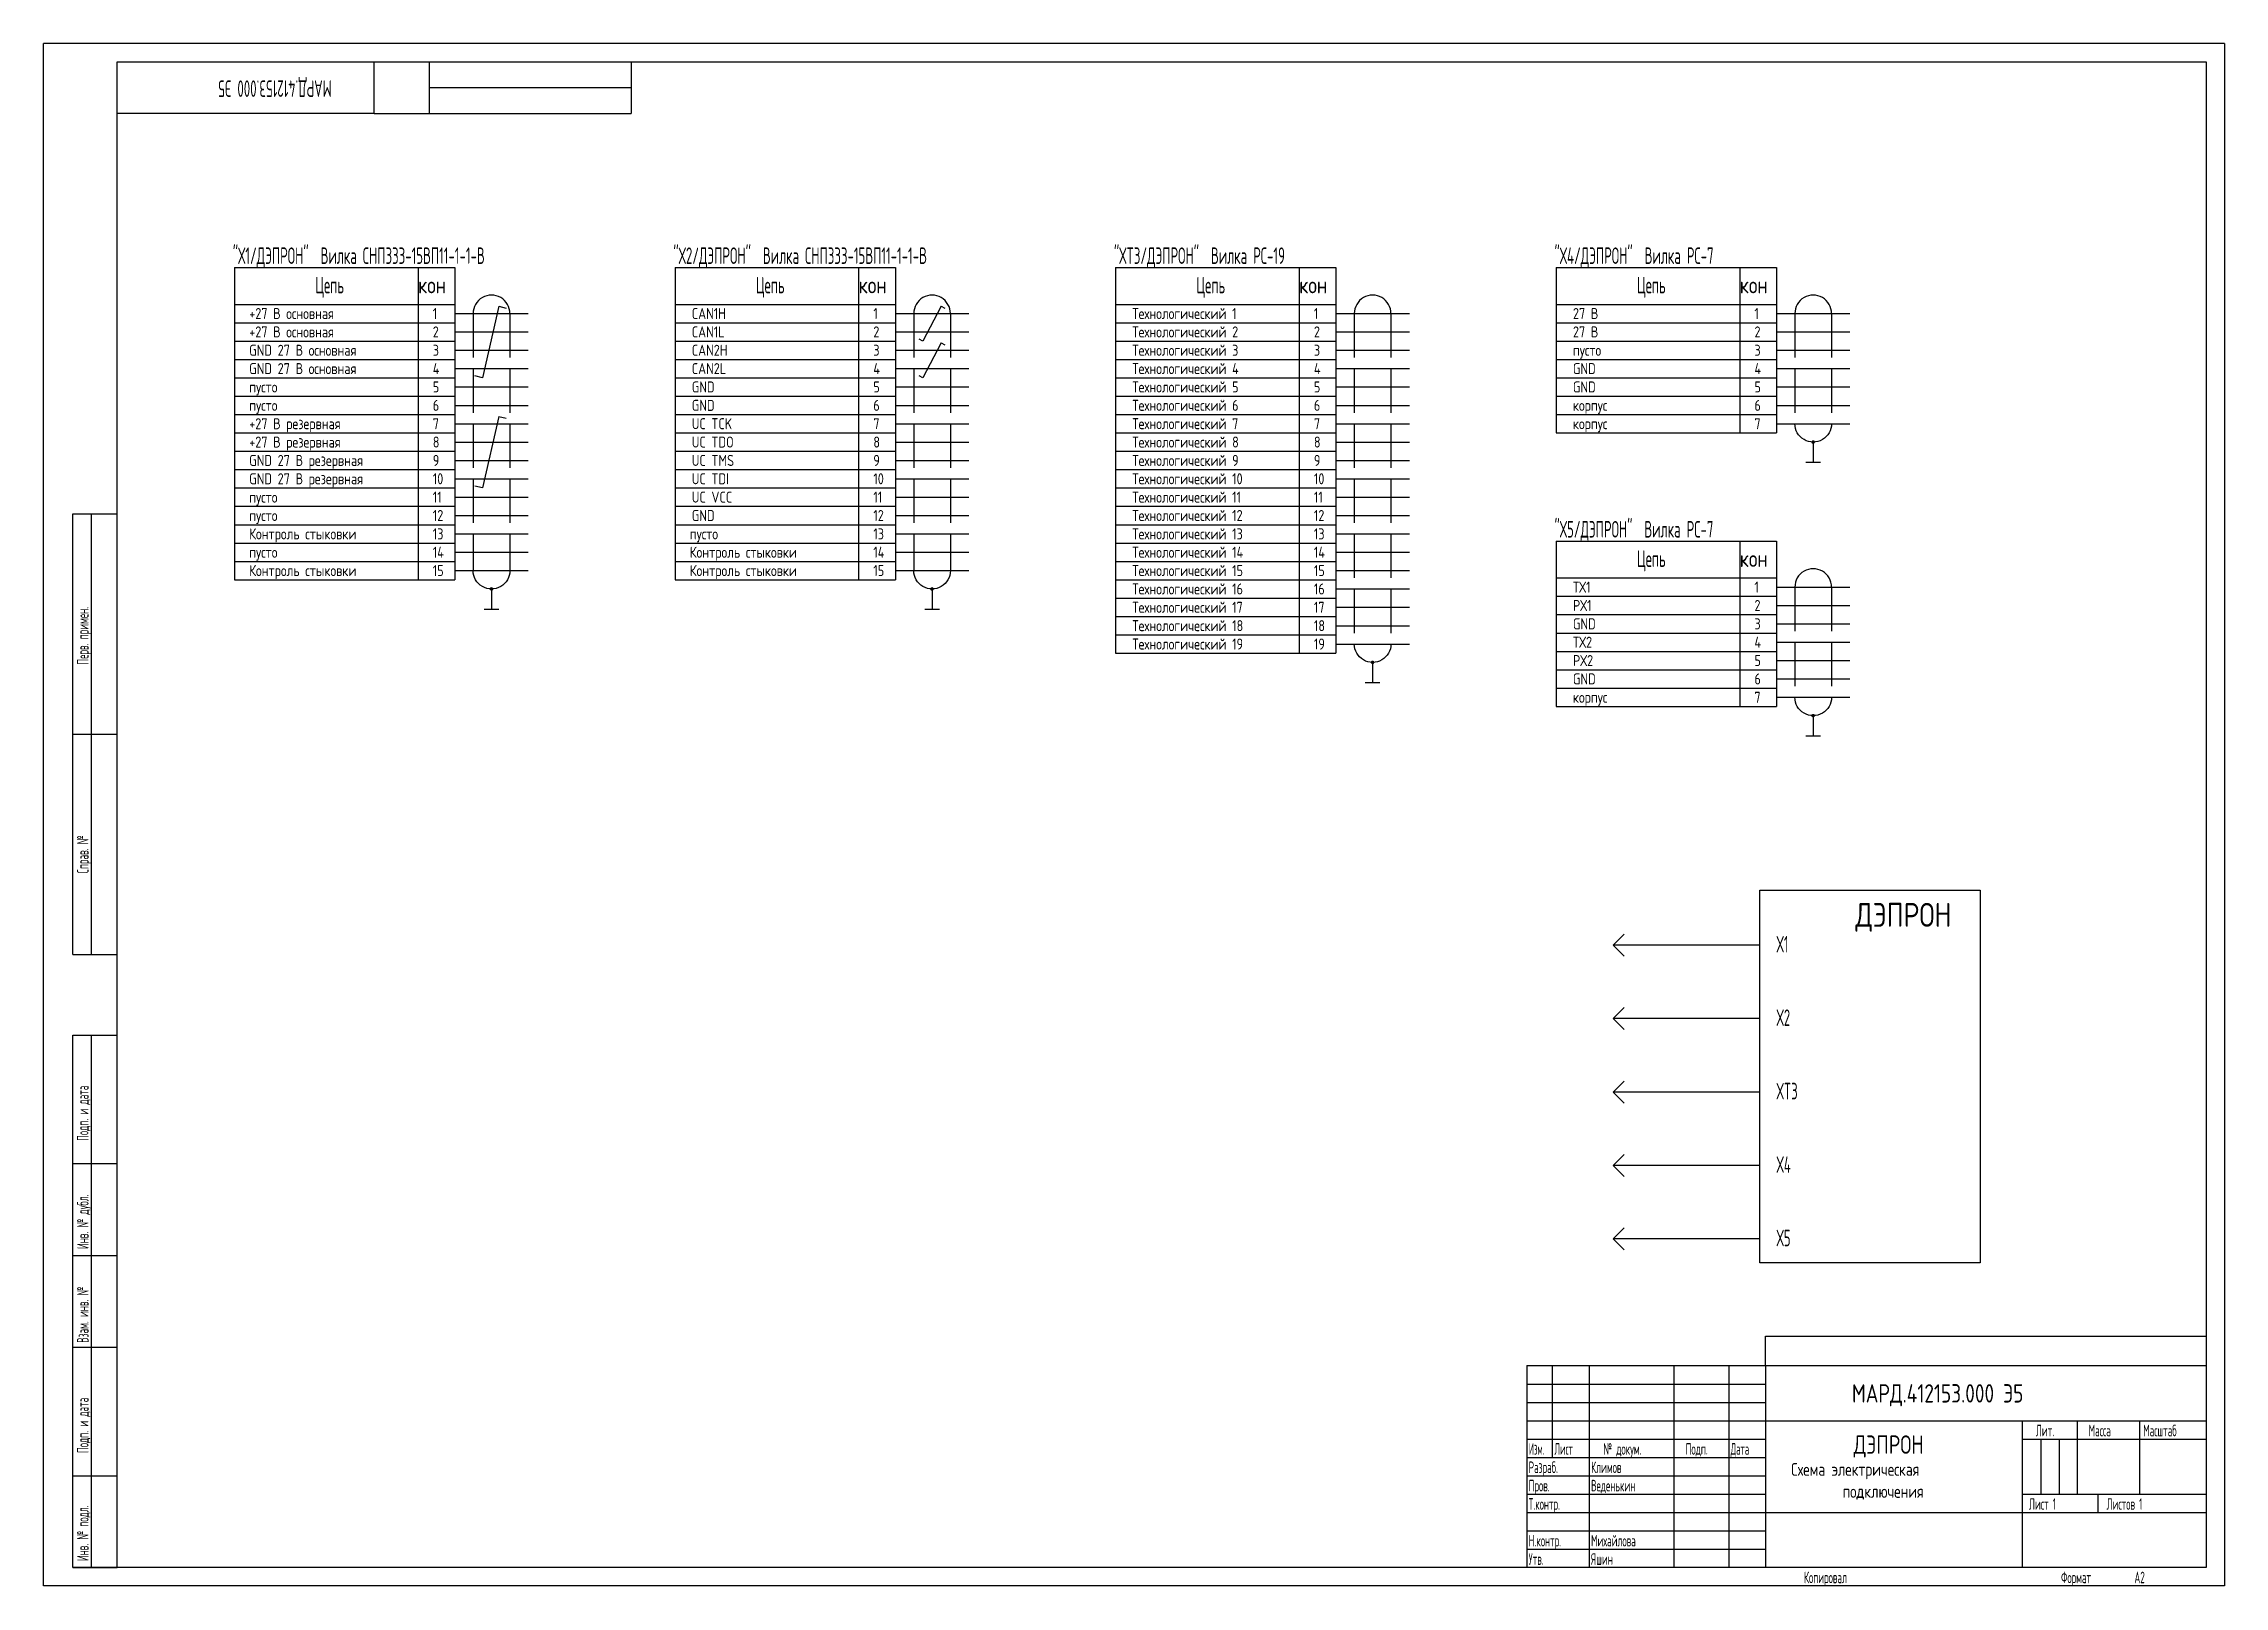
# Model space of a CAD drawing. Header units: inches. Extents: x 0 to 594, y 0 to 420.
import ezdxf

# ---------------------------------------------------------------- set-up
doc = ezdxf.new("R2010")
doc.units = ezdxf.units.IN
doc.header["$MEASUREMENT"] = 0
doc.linetypes.add('ACAD_ISO02W100', pattern=[15, 12, -3])
doc.styles.get("Standard").update_dxf_attribs({"font": 'gost.shx'})
doc.styles.add('TSTYLE7', font='', dxfattribs={"width": 0.95, "height": 5})
doc.styles.get('TSTYLE7').set_extended_font_data('GOST_fnt')

msp = doc.modelspace()

# ---------------------------------------------------------------- hatches: boundary and pattern name
h = msp.add_hatch(color=256)
edge = h.paths.add_edge_path()
edge.add_ellipse((487, 311.5), major_axis=(5, 0), ratio=1, start_angle=174.26803, end_angle=180)
edge.add_ellipse((487, 311.5), major_axis=(5, 0), ratio=1, start_angle=180, end_angle=185.73197)
edge.add_arc((482, 311.5), 0.5, 272.86598, 360)
edge.add_arc((482, 311.5), 0.5, 0, 87.13402)
edge = h.paths.add_edge_path()
edge.add_ellipse((487, 311.5), major_axis=(5, 0), ratio=1, start_angle=174.26803, end_angle=180, ccw=False)
edge.add_arc((482, 311.5), 0.5, 87.13402, 180)
edge.add_arc((482, 311.5), 0.5, 180, 180.07565)
edge.add_line((481.5, 311.5), (482, 311.5))
edge = h.paths.add_edge_path()
edge.add_ellipse((487, 311.5), major_axis=(5, 0), ratio=1, start_angle=180, end_angle=185.73197, ccw=False)
edge.add_line((482, 311.5), (481.5, 311.5))
edge.add_arc((482, 311.5), 0.5, 180.07565, 272.86598)
h = msp.add_hatch(color=256)
edge = h.paths.add_edge_path()
edge.add_ellipse((127, 271.5), major_axis=(5, 0), ratio=1, start_angle=174.26803, end_angle=180)
edge.add_ellipse((127, 271.5), major_axis=(5, 0), ratio=1, start_angle=180, end_angle=185.73197)
edge.add_arc((122, 271.5), 0.5, 272.86598, 360)
edge.add_arc((122, 271.5), 0.5, 0, 87.13402)
edge = h.paths.add_edge_path()
edge.add_ellipse((127, 271.5), major_axis=(5, 0), ratio=1, start_angle=174.26803, end_angle=180, ccw=False)
edge.add_arc((122, 271.5), 0.5, 87.13402, 180)
edge.add_arc((122, 271.5), 0.5, 180, 180.07565)
edge.add_line((121.5, 271.5), (122, 271.5))
edge = h.paths.add_edge_path()
edge.add_ellipse((127, 271.5), major_axis=(5, 0), ratio=1, start_angle=180, end_angle=185.73197, ccw=False)
edge.add_line((122, 271.5), (121.5, 271.5))
edge.add_arc((122, 271.5), 0.5, 180.07565, 272.86598)
h = msp.add_hatch(color=256)
edge = h.paths.add_edge_path()
edge.add_ellipse((247, 271.5), major_axis=(5, 0), ratio=1, start_angle=174.26803, end_angle=180)
edge.add_ellipse((247, 271.5), major_axis=(5, 0), ratio=1, start_angle=180, end_angle=185.73197)
edge.add_arc((242, 271.5), 0.5, 272.86598, 360)
edge.add_arc((242, 271.5), 0.5, 0, 87.13402)
edge = h.paths.add_edge_path()
edge.add_ellipse((247, 271.5), major_axis=(5, 0), ratio=1, start_angle=174.26803, end_angle=180, ccw=False)
edge.add_arc((242, 271.5), 0.5, 87.13402, 180)
edge.add_arc((242, 271.5), 0.5, 180, 180.07565)
edge.add_line((241.5, 271.5), (242, 271.5))
edge = h.paths.add_edge_path()
edge.add_ellipse((247, 271.5), major_axis=(5, 0), ratio=1, start_angle=180, end_angle=185.73197, ccw=False)
edge.add_line((242, 271.5), (241.5, 271.5))
edge.add_arc((242, 271.5), 0.5, 180.07565, 272.86598)
h = msp.add_hatch(color=256)
edge = h.paths.add_edge_path()
edge.add_ellipse((367, 251.5), major_axis=(5, 0), ratio=1, start_angle=174.26803, end_angle=180)
edge.add_ellipse((367, 251.5), major_axis=(5, 0), ratio=1, start_angle=180, end_angle=185.73197)
edge.add_arc((362, 251.5), 0.5, 272.86598, 360)
edge.add_arc((362, 251.5), 0.5, 0, 87.13402)
edge = h.paths.add_edge_path()
edge.add_ellipse((367, 251.5), major_axis=(5, 0), ratio=1, start_angle=174.26803, end_angle=180, ccw=False)
edge.add_arc((362, 251.5), 0.5, 87.13402, 180)
edge.add_arc((362, 251.5), 0.5, 180, 180.07565)
edge.add_line((361.5, 251.5), (362, 251.5))
edge = h.paths.add_edge_path()
edge.add_ellipse((367, 251.5), major_axis=(5, 0), ratio=1, start_angle=180, end_angle=185.73197, ccw=False)
edge.add_line((362, 251.5), (361.5, 251.5))
edge.add_arc((362, 251.5), 0.5, 180.07565, 272.86598)
h = msp.add_hatch(color=256)
edge = h.paths.add_edge_path()
edge.add_ellipse((487, 237), major_axis=(5, 0), ratio=1, start_angle=174.26803, end_angle=180)
edge.add_ellipse((487, 237), major_axis=(5, 0), ratio=1, start_angle=180, end_angle=185.73197)
edge.add_arc((482, 237), 0.5, 272.86598, 360)
edge.add_arc((482, 237), 0.5, 0, 87.13402)
edge = h.paths.add_edge_path()
edge.add_ellipse((487, 237), major_axis=(5, 0), ratio=1, start_angle=174.26803, end_angle=180, ccw=False)
edge.add_arc((482, 237), 0.5, 87.13402, 180)
edge.add_arc((482, 237), 0.5, 180, 180.07565)
edge.add_line((481.5, 237), (482, 237))
edge = h.paths.add_edge_path()
edge.add_ellipse((487, 237), major_axis=(5, 0), ratio=1, start_angle=180, end_angle=185.73197, ccw=False)
edge.add_line((482, 237), (481.5, 237))
edge.add_arc((482, 237), 0.5, 180.07565, 272.86598)

# ---------------------------------------------------------------- linework, layer by layer
at = {"linetype": 'Continuous'}
for p, q in [((594, 420), (0, 420)), ((0, 0), (0, 420)), ((594, 420), (594, 0)), ((20, 415), (20, 415)), ((20, 415), (589, 415)), ((20, 5), (20, 415)), ((90, 401), (90, 415)), ((105, 415), (105, 401)), ((160, 415), (160, 401)), ((589, 415), (589, 5)), ((160, 408), (105, 408)), ((90, 401), (20, 401)), ((90, 401), (160, 401)), ((52, 359), (112, 359)), ((52, 359), (52, 274)), ((102, 359), (102, 274)), ((112, 359), (112, 274)), ((172, 359), (172, 274)), ((172, 359), (232, 359)), ((222, 359), (222, 274)), ((232, 359), (232, 274)), ((292, 359), (352, 359)), ((292, 359), (292, 254)), ((342, 359), (342, 254)), ((352, 359), (352, 254)), ((412, 359), (412, 314)), ((412, 359), (472, 359)), ((462, 359), (462, 314)), ((472, 359), (472, 314)), ((52, 349), (112, 349)), ((172, 349), (232, 349)), ((292, 349), (352, 349)), ((412, 349), (472, 349)), ((52, 344), (112, 344)), ((52, 339), (112, 339)), ((172, 344), (232, 344)), ((172, 339), (232, 339)), ((292, 344), (352, 344)), ((292, 339), (352, 339)), ((412, 344), (472, 344)), ((412, 339), (472, 339)), ((52, 334), (112, 334)), ((172, 334), (232, 334)), ((292, 334), (352, 334)), ((412, 334), (472, 334)), ((52, 329), (112, 329)), ((172, 329), (232, 329)), ((292, 329), (352, 329)), ((412, 329), (472, 329)), ((52, 324), (112, 324)), ((172, 324), (232, 324)), ((292, 324), (352, 324)), ((412, 324), (472, 324)), ((52, 319), (112, 319)), ((172, 319), (232, 319)), ((292, 319), (352, 319)), ((412, 319), (472, 319)), ((52, 314), (112, 314)), ((52, 309), (112, 309)), ((172, 314), (232, 314)), ((172, 309), (232, 309)), ((292, 314), (352, 314)), ((292, 309), (352, 309)), ((412, 314), (472, 314)), ((52, 304), (112, 304)), ((172, 304), (232, 304)), ((292, 304), (352, 304)), ((52, 299), (112, 299)), ((172, 299), (232, 299)), ((292, 299), (352, 299)), ((8, 172), (8, 292)), ((8, 292), (20, 292)), ((13, 172), (13, 292)), ((52, 294), (112, 294)), ((172, 294), (232, 294)), ((292, 294), (352, 294)), ((52, 289), (112, 289)), ((172, 289), (232, 289)), ((292, 289), (352, 289)), ((52, 284), (112, 284)), ((172, 284), (232, 284)), ((292, 284), (352, 284)), ((412, 284.5), (472, 284.5)), ((412, 284.5), (412, 239.5)), ((462, 284.5), (462, 239.5)), ((472, 284.5), (472, 239.5)), ((52, 279), (112, 279)), ((52, 274), (112, 274)), ((172, 279), (232, 279)), ((172, 274), (232, 274)), ((292, 279), (352, 279)), ((292, 274), (352, 274)), ((412, 274.5), (472, 274.5)), ((292, 269), (352, 269)), ((412, 269.5), (472, 269.5)), ((292, 264), (352, 264)), ((412, 264.5), (472, 264.5)), ((292, 259), (352, 259)), ((412, 259.5), (472, 259.5)), ((292, 254), (352, 254)), ((412, 254.5), (472, 254.5)), ((412, 249.5), (472, 249.5)), ((412, 244.5), (472, 244.5)), ((412, 239.5), (472, 239.5)), ((8, 232), (20, 232)), ((8, 172), (20, 172)), ((8, 5), (8, 150)), ((8, 150), (20, 150)), ((13, 5), (13, 150)), ((8, 115), (20, 115)), ((8, 90), (20, 90)), ((469, 60), (469, 68)), ((469, 68), (589, 68)), ((8, 65), (20, 65)), ((404, 60), (589, 60)), ((404, 60), (404, 5)), ((411, 35), (411, 60)), ((421, 60), (421, 5)), ((444, 60), (444, 5)), ((459, 60), (459, 5)), ((469, 60), (469, 5)), ((404, 55), (469, 55)), ((404, 50), (469, 50)), ((404, 45), (469, 45)), ((469, 45), (589, 45)), ((539, 5), (539, 45)), ((554, 25), (554, 45)), ((571, 25), (571, 45)), ((404, 40), (469, 40)), ((539, 40), (554, 40)), ((543.96, 40), (543.96, 25)), ((548.98, 40), (548.98, 25)), ((554, 40), (589, 40)), ((8, 30), (20, 30)), ((404, 35), (469, 35)), ((404, 30), (469, 30)), ((404, 25), (469, 25)), ((539, 25), (589, 25)), ((559.57, 25), (559.57, 20)), ((404, 20), (469, 20)), ((469, 20), (539, 20)), ((539, 20), (589, 20)), ((404, 15), (469, 15)), ((404, 10), (469, 10)), ((594, 0), (0, 0)), ((8, 5), (20, 5)), ((589, 5), (8, 5))]:
    msp.add_line(p, q, dxfattribs=at)
for p, q in [((112, 346.5), (132, 346.5)), ((124, 348.5), (119.5, 329)), ((124, 348.5), (126, 348)), ((232, 346.5), (252, 346.5)), ((244.5, 348.5), (239.5, 339)), ((244.5, 348.5), (245.5, 348)), ((352, 346.5), (372, 346.5)), ((472, 346.5), (492, 346.5)), ((112, 341.5), (132, 341.5)), ((232, 341.5), (252, 341.5)), ((239.5, 339), (238.5, 339.5)), ((352, 341.5), (372, 341.5)), ((472, 341.5), (492, 341.5)), ((112, 336.5), (132, 336.5)), ((232, 336.5), (252, 336.5)), ((244.5, 338.5), (239.5, 329)), ((244.5, 338.5), (245.5, 338)), ((352, 336.5), (372, 336.5)), ((472, 336.5), (492, 336.5)), ((112, 331.5), (132, 331.5)), ((119.5, 329), (117.5, 329.5)), ((232, 331.5), (252, 331.5)), ((239.5, 329), (238.5, 329.5)), ((352, 331.5), (372, 331.5)), ((472, 331.5), (492, 331.5)), ((112, 326.5), (132, 326.5)), ((112, 321.5), (132, 321.5)), ((232, 326.5), (252, 326.5)), ((232, 321.5), (252, 321.5)), ((352, 326.5), (372, 326.5)), ((352, 321.5), (372, 321.5)), ((472, 326.5), (492, 326.5)), ((472, 321.5), (492, 321.5)), ((112, 316.5), (132, 316.5)), ((124, 318.5), (119.5, 299)), ((124, 318.5), (126, 318)), ((232, 316.5), (252, 316.5)), ((352, 316.5), (372, 316.5)), ((472, 316.5), (492, 316.5)), ((482, 316.5), (482, 316.5)), ((112, 311.5), (132, 311.5)), ((232, 311.5), (252, 311.5)), ((352, 311.5), (372, 311.5)), ((482, 311.5), (482, 306)), ((112, 306.5), (132, 306.5)), ((232, 306.5), (252, 306.5)), ((352, 306.5), (372, 306.5)), ((480, 306), (484, 306)), ((112, 301.5), (132, 301.5)), ((119.5, 299), (117.5, 299.5)), ((232, 301.5), (252, 301.5)), ((352, 301.5), (372, 301.5)), ((112, 296.5), (132, 296.5)), ((112, 291.5), (132, 291.5)), ((232, 296.5), (252, 296.5)), ((232, 291.5), (252, 291.5)), ((352, 296.5), (372, 296.5)), ((352, 291.5), (372, 291.5)), ((112, 286.5), (132, 286.5)), ((232, 286.5), (252, 286.5)), ((352, 286.5), (372, 286.5)), ((112, 281.5), (132, 281.5)), ((232, 281.5), (252, 281.5)), ((352, 281.5), (372, 281.5)), ((112, 276.5), (132, 276.5)), ((122, 276.5), (122, 276.5)), ((232, 276.5), (252, 276.5)), ((242, 276.5), (242, 276.5)), ((352, 276.5), (372, 276.5)), ((362, 276.5), (362, 276.5)), ((122, 271.5), (122, 266)), ((242, 271.5), (242, 266)), ((352, 271.5), (372, 271.5)), ((472, 272), (492, 272)), ((120, 266), (124, 266)), ((240, 266), (244, 266)), ((352, 266.5), (372, 266.5)), ((352, 261.5), (372, 261.5)), ((472, 267), (492, 267)), ((472, 262), (492, 262)), ((352, 256.5), (372, 256.5)), ((472, 257), (492, 257)), ((362, 251.5), (362, 246)), ((472, 252), (492, 252)), ((360, 246), (364, 246)), ((472, 247), (492, 247)), ((472, 242), (492, 242)), ((482, 242), (482, 242)), ((482, 237), (482, 231.5)), ((480, 231.5), (484, 231.5)), ((427.5, 174.5), (430.5, 177.5)), ((467.5, 174.5), (427.5, 174.5)), ((427.5, 174.5), (430.5, 171.5)), ((427.5, 154.5), (430.5, 157.5)), ((467.5, 154.5), (427.5, 154.5)), ((427.5, 154.5), (430.5, 151.5)), ((427.5, 134.5), (430.5, 137.5)), ((427.5, 134.5), (430.5, 131.5)), ((467.5, 134.5), (427.5, 134.5)), ((427.5, 114.5), (430.5, 117.5)), ((427.5, 114.5), (430.5, 111.5)), ((467.5, 114.5), (427.5, 114.5)), ((427.5, 94.5), (430.5, 97.5)), ((427.5, 94.5), (430.5, 91.5)), ((467.5, 94.5), (427.5, 94.5))]:
    msp.add_line(p, q)
at = {"linetype": 'ACAD_ISO02W100'}
for p, q in [((117, 346.5), (117, 276.5)), ((127, 346.5), (127, 276.5)), ((237, 346.5), (237, 276.5)), ((247, 346.5), (247, 276.5)), ((357, 346.5), (357, 256.5)), ((367, 346.5), (367, 256.5)), ((477, 346.5), (477, 316.5)), ((487, 346.5), (487, 316.5)), ((477, 272), (477, 242)), ((487, 272), (487, 242))]:
    msp.add_line(p, q, dxfattribs=at)
msp.add_lwpolyline([(467.5, 189.5), (527.5, 189.5), (527.5, 88), (467.5, 88)], close=True)
for centre in [(122, 346.5), (242, 346.5), (362, 346.5), (482, 346.5), (482, 272)]:
    msp.add_ellipse(centre, major_axis=(0, -5), ratio=1, start_param=1.570796, end_param=4.712389)
at = {"extrusion": (0, 0, -1)}
for centre in [(482, 316.5), (122, 276.5), (242, 276.5), (362, 256.5), (482, 242)]:
    msp.add_ellipse(centre, major_axis=(0, 5), ratio=1, start_param=1.570796, end_param=4.712389, dxfattribs=at)

# ---------------------------------------------------------------- texts
at = {"linetype": 'Continuous', "width": 0.7}
for s, height, rotation, p in [('МАРД.412153.000 Э5', 4.5055, 180, (78.5, 410)), ('Перв. примен.', 3.1538, 90, (12.25, 250.89)), ('Справ. №', 3.154, 90, (12.25, 194.02)), ('Подп. и дата', 3.1538, 90, (12.25, 121.21)), ('Инв. № дубл.', 3.1538, 90, (12.25, 91.78)), ('Взам. инв. №', 3.1538, 90, (12.25, 66.21)), ('Подп. и дата', 3.1538, 90, (12.25, 36.21)), ('Инв. № подл.', 3.1538, 90, (12.25, 6.78))]:
    msp.add_text(s, height=height, rotation=rotation, dxfattribs=at).set_placement(p)
at = {"linetype": 'Continuous'}
for s, height, width, p in [('"Х1/ДЭПРОН"  Вилка СНП333-15ВП11-1-1-В', 4.5055, 0.7, (51.53, 360)), ('"Х2/ДЭПРОН"  Вилка СНП333-15ВП11-1-1-В', 4.5055, 0.7, (171.53, 360)), ('"ХT3/ДЭПРОН"  Вилка РС-19', 4.5055, 0.7, (291.53, 360)), ('"Х4/ДЭПРОН"  Вилка РС-7', 4.5055, 0.7, (411.53, 360)), ('Цепь', 4.505, 0.7, (74, 352)), ('Цепь', 4.505, 0.7, (194, 352)), ('Цепь', 4.505, 0.7, (314, 352)), ('Цепь', 4.505, 0.7, (434, 352)), ('"Х5/ДЭПРОН"  Вилка РС-7', 4.5055, 0.7, (411.53, 285.5)), ('Цепь', 4.505, 0.7, (434, 277.5)), ('Х1', 4.505, 0.7, (472.03, 172.5)), ('Х2', 4.505, 0.7, (472.03, 152.5)), ('ХT3', 4.505, 0.7, (472.03, 132.5)), ('Х4', 4.505, 0.7, (472.03, 112.5)), ('Х5', 4.505, 0.7, (472.03, 92.5)), ('Лит.', 3.154, 0.7, (542.66, 40.75)), ('Масса', 3.154, 0.7, (557.04, 40.75)), ('Масштаб', 3.154, 0.7, (571.89, 40.75)), ('Изм.', 3.154, 0.61, (404.55, 35.75)), ('Лист', 3.154, 0.66, (411.5, 35.75)), ('№ докум.', 3.154, 0.7, (424.83, 35.75)), ('Подп.', 3.154, 0.7, (447.27, 35.75)), ('Дата', 3.154, 0.66, (459.5, 35.75)), ('Разраб.', 3.154, 0.7, (404.5, 30.75)), ('Климов', 3.154, 0.7, (421.5, 30.75)), ('Т.контр.', 3.154, 0.7, (404.5, 20.75)), ('Пров.', 3.154, 0.7, (404.5, 25.75)), ('Веденькин', 3.154, 0.7, (421.5, 25.75)), ('Лист 1', 3.154, 0.7, (540.78, 20.75)), ('Листов 1', 3.154, 0.7, (561.92, 20.75)), ('Н.контр.', 3.154, 0.7, (404.5, 10.75)), ('Михайлова', 3.154, 0.7, (421.5, 10.75)), ('Утв.', 3.154, 0.7, (404.5, 5.75)), ('Яшин', 3.154, 0.7, (421.5, 5.75)), ('Копировал', 3.154, 0.7, (479.5, 0.75)), ('Формат', 3.154, 0.7, (549.5, 0.75)), ('A2', 3.154, 0.7, (569.5, 0.75))]:
    msp.add_text(s, height=height, dxfattribs=dict(at, width=width)).set_placement(p)
for s, height, p in [('кон', 4.505, (102, 352)), ('кон', 4.505, (222, 352)), ('кон', 4.505, (342, 352)), ('кон', 4.505, (462, 352)), ('+27 В основная', 3, (56, 345)), ('1', 3, (106, 345)), ('CAN1H', 3, (176.55, 345)), ('1', 3, (226, 345)), ('Технологический 1', 3, (296.55, 345)), ('1', 3, (346, 345)), ('27 В', 3, (416.55, 345)), ('1', 3, (466, 345)), ('+27 В основная', 3, (56, 340)), ('2', 3, (106, 340)), ('CAN1L', 3, (176.55, 340)), ('2', 3, (226, 340)), ('Технологический 2', 3, (296.55, 340)), ('2', 3, (346, 340)), ('27 В', 3, (416.55, 340)), ('2', 3, (466, 340)), ('GND 27 В основная', 3, (56, 335)), ('GND 27 В основная', 3, (56, 330)), ('3', 3, (106, 335)), ('4', 3, (106, 330)), ('CAN2H', 3, (176.55, 335)), ('CAN2L', 3, (176.55, 330)), ('3', 3, (226, 335)), ('4', 3, (226, 330)), ('Технологический 3', 3, (296.55, 335)), ('Технологический 4', 3, (296.55, 330)), ('3', 3, (346, 335)), ('4', 3, (346, 330)), ('пусто', 3, (416.55, 335)), ('GND', 3, (416.55, 330)), ('3', 3, (466, 335)), ('4', 3, (466, 330)), ('пусто', 3, (56, 325)), ('5', 3, (106, 325)), ('GND', 3, (176.55, 325)), ('5', 3, (226, 325)), ('Технологический 5', 3, (296.55, 325)), ('5', 3, (346, 325)), ('GND', 3, (416.55, 325)), ('5', 3, (466, 325)), ('пусто', 3, (56, 320)), ('6', 3, (106, 320)), ('GND', 3, (176.55, 320)), ('6', 3, (226, 320)), ('Технологический 6', 3, (296.55, 320)), ('6', 3, (346, 320)), ('корпус', 3, (416.55, 320)), ('6', 3, (466, 320)), ('+27 В резервная', 3, (56, 315)), ('7', 3, (106, 315)), ('UC TCK', 3, (176.55, 315)), ('7', 3, (226, 315)), ('Технологический 7', 3, (296.55, 315)), ('7', 3, (346, 315)), ('корпус', 3, (416.55, 315)), ('7', 3, (466, 315)), ('+27 В резервная', 3, (56, 310)), ('8', 3, (106, 310)), ('UC TDO', 3, (176.55, 310)), ('8', 3, (226, 310)), ('Технологический 8', 3, (296.55, 310)), ('8', 3, (346, 310)), ('GND 27 В резервная', 3, (56, 305)), ('GND 27 В резервная', 3, (56, 300)), ('10', 3, (106, 300)), ('9', 3, (106, 305)), ('UC TMS', 3, (176.55, 305)), ('UC TDI', 3, (176.55, 300)), ('10', 3, (226, 300)), ('9', 3, (226, 305)), ('Технологический 9', 3, (296.55, 305)), ('Технологический 10', 3, (296.55, 300)), ('10', 3, (346, 300)), ('9', 3, (346, 305)), ('пусто', 3, (56, 295)), ('11', 3, (106, 295)), ('UC VCC', 3, (176.55, 295)), ('11', 3, (226, 295)), ('Технологический 11', 3, (296.55, 295)), ('11', 3, (346, 295)), ('пусто', 3, (56, 290)), ('12', 3, (106, 290)), ('GND', 3, (176.55, 290)), ('12', 3, (226, 290)), ('Технологический 12', 3, (296.55, 290)), ('12', 3, (346, 290)), ('Контроль стыковки', 3, (56, 285)), ('13', 3, (106, 285)), ('пусто', 3, (176, 285)), ('13', 3, (226, 285)), ('Технологический 1', 3, (296.55, 285)), ('Технологический 13', 3, (296.55, 285)), ('13', 3, (346, 285)), ('пусто', 3, (56, 280)), ('14', 3, (106, 280)), ('Контроль стыковки', 3, (176, 280)), ('14', 3, (226, 280)), ('Технологический 14', 3, (296.55, 280)), ('14', 3, (346, 280)), ('кон', 4.505, (462, 277.5)), ('Контроль стыковки', 3, (56, 275)), ('15', 3, (106, 275)), ('Контроль стыковки', 3, (176, 275)), ('15', 3, (226, 275)), ('Технологический 15', 3, (296.55, 275)), ('15', 3, (346, 275)), ('ТХ1', 3, (416.55, 270.5)), ('1', 3, (466, 270.5)), ('Технологический 16', 3, (296.55, 270)), ('Технологический 17', 3, (296.55, 265)), ('16', 3, (346, 270)), ('17', 3, (346, 265)), ('РХ1', 3, (416.55, 265.5)), ('2', 3, (466, 265.5)), ('Технологический 18', 3, (296.55, 260)), ('18', 3, (346, 260)), ('GND', 3, (416.55, 260.5)), ('3', 3, (466, 260.5)), ('Технологический 19', 3, (296.55, 255)), ('19', 3, (346, 255)), ('ТХ2', 3, (416.55, 255.5)), ('4', 3, (466, 255.5)), ('РХ2', 3, (416.55, 250.5)), ('5', 3, (466, 250.5)), ('GND', 3, (416.55, 245.5)), ('6', 3, (466, 245.5)), ('корпус', 3, (416.55, 240.5)), ('7', 3, (466, 240.5)), ('ДЭПРОН', 6.505, (493.5, 179.5))]:
    msp.add_text(s, height=height, dxfattribs=at).set_placement(p)
at = {"linetype": 'Continuous', "style": 'TSTYLE7', "width": 0.95}
for s, height, p in [('МАРД.412153.000 Э5', 5, (492.55, 49.95)), ('ДЭПРОН', 5, (493, 36)), ('Схема электрическая', 3.5, (476, 30)), ('подключения', 3.5, (490, 24))]:
    msp.add_text(s, height=height, dxfattribs=at).set_placement(p)

doc.saveas('drawing.dxf')
